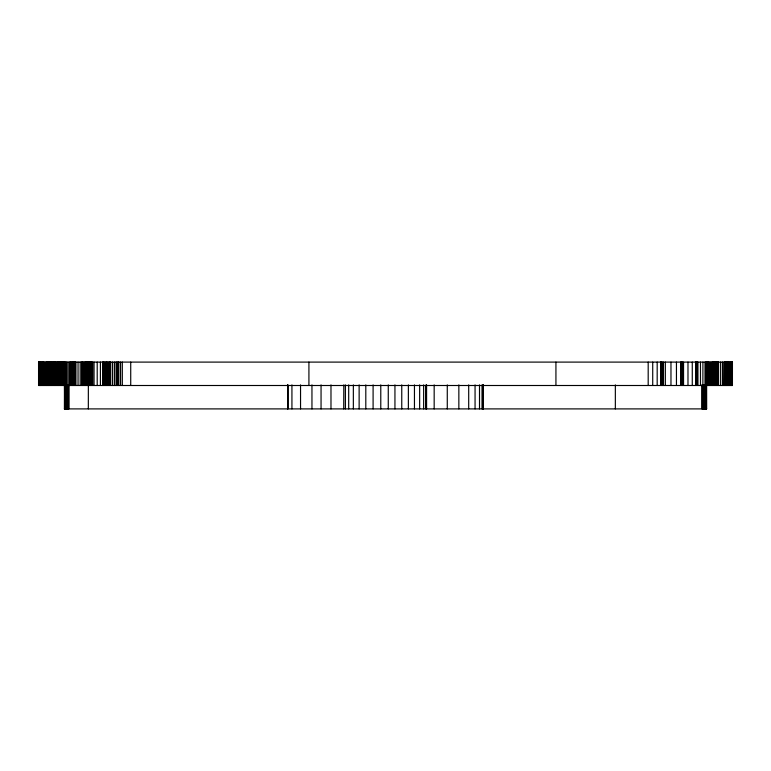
<?xml version="1.0" encoding="UTF-8"?>
<svg xmlns="http://www.w3.org/2000/svg" width="771" height="771" viewBox="0 0 771 771"><rect width="100%" height="100%" fill="white"/><g stroke="black" fill="none" stroke-linecap="round" stroke-linejoin="round"><path stroke-width="1.16" d="M64.359 408.9L706.641 408.9M732.354 362.1L732.248 385.5M732.18 362.1L732.142 385.5M731.968 362.1L731.997 385.5M731.785 362.1L731.785 385.5M731.602 362.1L731.602 385.5M731.39 362.1L731.39 385.5M731.245 362.1L731.245 385.5M731.091 362.1L731.091 385.5M730.937 362.1L730.85 385.5M730.629 385.5L730.648 362.1L730.523 385.5M730.359 362.1L730.436 385.5M729.752 362.1L729.752 385.5M729.038 362.1L729.038 385.5M728.248 385.5L728.248 362.1L728.113 385.5M727.93 362.1L728.026 385.5M727.843 362.1L727.737 385.5M727.641 362.1L727.641 385.5M727.323 362.1L727.323 385.5M726.976 362.1L726.976 385.5M726.619 362.1L726.619 385.5M726.494 362.1L726.494 385.5M726.388 362.1L726.388 385.5M726.272 362.1L726.272 385.5M725.781 362.1L725.781 385.5M725.222 362.1L725.222 385.5M724.644 362.1L724.644 385.5M724.48 362.1L724.48 385.5M724.355 362.1L724.229 385.5M724.191 362.1L724.133 385.5M722.533 362.1L722.533 385.5M720.625 362.1L720.625 385.5M718.572 362.1L718.572 385.5M718.273 385.5L718.273 362.1L718.1 385.5M717.772 362.1L717.772 385.5M717.406 362.1L717.406 385.5M717.04 362.1L717.04 385.5M716.712 362.1L716.712 385.5M716.375 362.1L716.375 385.5M716.037 362.1L716.037 385.5M715.922 362.1L715.922 385.5M715.835 362.1L715.748 385.5M715.498 362.1L715.498 385.5M715.237 362.1L715.237 385.5M714.968 362.1L714.968 385.5M714.669 362.1L714.669 385.5M714.37 362.1L714.37 385.5M714.062 362.1L714.062 385.5M713.57 362.1L713.57 385.5M713.05 362.1L713.05 385.5M712.529 362.1L712.529 385.5M712.356 362.1L712.452 385.5M711.354 362.1L711.354 385.5M710.226 362.1L710.226 385.5M709.069 362.1L709.069 385.5M708.694 362.1L708.694 385.5M708.443 362.1L708.443 385.5M708.202 362.1L708.202 385.5M707.903 362.1L707.903 385.5M707.595 362.1L707.595 385.5M707.296 362.1L707.296 385.5M707.161 362.1L707.055 385.5M706.959 362.1L706.959 385.5M706.631 384.902L706.602 408.9M706.371 362.1L706.477 408.9M706.294 384.902L706.332 408.9M706.063 384.902L706.188 408.9M705.918 384.902L705.918 408.9M705.86 384.902L705.86 408.9M705.696 362.1L705.677 408.9M705.475 384.902L705.475 408.9M705.253 408.9L705.253 384.902L705.089 408.9M705.012 362.1L704.973 408.9M704.848 384.902L704.848 408.9M704.742 384.902L704.636 408.9M704.53 384.902L704.53 408.9M704.395 384.902L704.395 408.9M704.241 384.902L704.241 408.9M704.096 384.902L703.971 408.9M703.846 384.902L703.846 408.9M703.73 384.902L703.73 408.9M703.538 384.902L703.538 408.9M703.354 384.902L703.354 408.9M703.162 384.902L703.162 408.9M703.036 384.902L703.036 408.9M702.911 362.1L702.844 408.9M702.603 384.902L702.603 408.9M702.285 384.902L702.285 408.9M701.967 384.902L701.967 408.9M700.463 362.1L700.463 385.5M697.948 362.1L697.948 385.5M697.206 362.1L697.206 385.5M696.839 362.1L696.839 385.5M696.473 362.1L696.473 385.5M696.213 362.1L696.213 385.5M695.962 362.1L695.962 385.5M695.721 362.1L695.721 385.5M692.271 362.1L692.271 385.5M687.983 362.1L687.983 385.5M683.549 362.1L683.549 385.5M682.393 362.1L682.393 385.5M681.969 362.1L681.969 385.5M681.554 362.1L681.554 385.5M681.285 362.1L681.285 385.5M681.044 362.1L681.044 385.5M680.812 362.1L680.812 385.5M676.446 362.1L676.446 385.5M670.972 362.1L670.972 385.5M665.344 362.1L665.344 385.5M663.474 362.1L663.474 385.5M662.501 362.1L662.501 385.5M661.528 362.1L661.528 385.5M661.171 362.1L661.171 385.5M660.959 362.1L660.959 385.5M660.757 362.1L660.757 385.5M657.181 362.1L657.181 385.5M652.719 362.1L652.719 385.5M648.189 362.1L648.189 385.5M615.345 384.902L615.345 408.9M555.93 362.1L555.93 385.5M483.35 384.902L483.35 408.9M483.244 384.902L483.186 408.9M482.868 384.902L482.868 408.9M482.02 384.902L482.02 408.9M479.504 384.902L479.504 408.9M475.061 384.902L475.061 408.9M468.701 384.902L468.701 408.9M458.851 384.902L458.851 408.9M447.276 384.902L447.276 408.9M434.169 384.902L434.169 408.9M426.585 384.902L426.585 408.9M423.626 384.902L423.626 408.9M419.646 384.902L419.646 408.9M414.451 384.902L414.451 408.9M408.37 384.902L408.37 408.9M401.758 384.902L401.758 408.9M394.945 384.902L394.945 408.9M388.266 384.902L388.266 408.9M380.778 384.902L380.778 408.9M373.097 384.902L373.097 408.9M365.801 384.902L365.801 408.9M359.132 384.902L359.132 408.9M353.349 384.902L353.349 408.9M348.694 384.902L348.694 408.9M345.398 384.902L345.398 408.9M343.818 384.902L343.721 408.9M330.981 384.902L330.981 408.9M321.054 384.902L321.054 408.9M311.956 384.902L311.956 408.9M308.92 362.1L308.92 385.5M300.545 384.902L300.545 408.9M291.93 384.902L291.93 408.9M287.969 384.902L287.969 408.9M287.622 384.902L287.66 408.9M287.622 384.902L287.602 408.9M130.723 362.1L130.723 385.5M122.319 362.1L122.319 385.5M120.555 362.1L120.555 385.5M118.801 362.1L118.801 385.5M118.435 362.1L118.435 385.5M117.761 362.1L117.761 385.5M116.903 362.1L116.903 385.5M116.055 362.1L116.055 385.5M114.407 362.1L114.407 385.5M112.537 362.1L112.537 385.5M110.687 362.1L110.687 385.5M110.128 362.1L110.128 385.5M109.916 362.1L109.916 385.5M109.704 362.1L109.704 385.5M108.904 362.1L108.904 385.5M107.93 362.1L107.93 385.5M106.957 362.1L106.957 385.5M106.735 362.1L106.735 385.5M106.013 362.1L106.013 385.5M105.078 362.1L105.078 385.5M104.143 362.1L104.143 385.5M103.661 362.1L103.661 385.5M103.304 362.1L103.304 385.5M102.957 362.1L102.957 385.5M102.88 362.1L102.88 385.5M100.403 362.1L100.403 385.5M97.204 362.1L97.204 385.5M94.052 362.1L94.052 385.5M92.713 362.1L92.713 385.5M91.942 362.1L91.942 385.5M91.171 362.1L91.171 385.5M90.978 362.1L90.978 385.5M90.795 362.1L90.795 385.5M90.544 362.1L90.544 385.5M90.294 362.1L90.294 385.5M90.053 362.1L90.053 385.5M89.822 362.1L89.822 385.5M89.59 362.1L89.59 385.5M89.214 362.1L89.214 385.5M88.79 362.1L88.79 385.5M88.376 362.1L88.328 408.9M88.27 362.1L88.27 385.5M87.759 362.1L87.759 385.5M87.065 362.1L87.065 385.5M86.381 362.1L86.381 385.5M86.198 362.1L86.198 385.5M85.947 362.1L85.947 385.5M85.61 362.1L85.61 385.5M85.273 362.1L85.273 385.5M84.521 362.1L84.521 385.5M83.615 362.1L83.615 385.5M82.709 362.1L82.709 385.5M82.458 362.1L82.458 385.5M82.285 362.1L82.285 385.5M82.054 362.1L82.054 385.5M81.822 362.1L81.822 385.5M80.194 362.1L80.194 385.5M78.044 362.1L78.044 385.5M75.934 362.1L75.934 385.5M75.327 362.1L75.327 385.5M75.153 362.1L75.153 385.5M74.903 362.1L74.903 385.5M74.662 362.1L74.662 385.5M74.334 362.1L74.334 385.5M73.968 362.1L73.968 385.5M73.602 362.1L73.602 385.5M73.486 362.1L73.486 385.5M73.226 362.1L73.226 385.5M72.85 362.1L72.85 385.5M72.474 362.1L72.474 385.5M72.358 362.1L72.358 385.5M71.876 362.1L71.876 385.5M71.173 362.1L71.173 385.5M70.469 362.1L70.469 385.5M70.248 362.1L70.248 385.5M69.284 362.1L69.284 385.5M68.908 384.902L68.908 408.9M68.59 384.902L68.59 408.9M68.282 384.902L68.282 408.9M68.118 384.902L68.118 408.9M67.896 362.1L67.925 408.9M67.761 384.902L67.761 408.9M67.578 384.902L67.578 408.9M67.395 384.902L67.308 408.9M67.106 384.902L67.222 408.9M66.99 384.902L66.99 408.9M66.846 384.902L66.846 408.9M66.701 384.902L66.701 408.9M66.528 362.1L66.547 408.9M66.316 384.902L66.422 408.9M66.219 384.902L66.219 408.9M66.104 384.902L65.978 408.9M65.863 384.902L65.805 408.9M65.66 384.902L65.66 408.9M65.631 362.1L65.631 385.5M65.448 384.902L65.448 408.9M65.246 384.902L65.246 408.9M65.149 384.902L65.034 408.9M64.947 362.1L64.889 408.9M64.764 384.902L64.706 408.9L64.513 384.902M64.456 384.902L64.417 408.9M64.282 362.1L64.282 385.5M63.993 362.1L63.887 385.5L63.791 362.1M63.492 362.1L63.492 385.5M63.087 362.1L63.087 385.5M62.692 362.1L62.692 385.5M62.239 362.1L62.239 385.5M61.747 362.1L61.747 385.5M61.266 362.1L61.266 385.5M61.102 362.1L61.102 385.5M60.668 362.1L60.668 385.5M60.022 362.1L60.022 385.5M59.377 362.1L59.377 385.5M59.03 362.1L59.03 385.5M58.818 362.1L58.818 385.5M58.625 362.1L58.625 385.5M58.548 362.1L58.548 385.5M58.345 362.1L58.345 385.5M58.037 362.1L58.037 385.5M57.623 362.1L57.729 385.5M57.517 362.1L57.449 385.5M56.958 362.1L56.958 385.5M56.235 362.1L56.235 385.5M55.522 362.1L55.522 385.5M55.03 362.1L55.03 385.5M54.789 362.1L54.789 385.5M54.452 362.1L54.452 385.5M54.124 362.1L54.124 385.5M53.536 362.1L53.536 385.5M52.813 362.1L52.813 385.5M52.1 362.1L52.1 385.5M51.744 362.1L51.821 385.5M51.445 362.1L51.445 385.5M50.982 362.1L50.982 385.5M50.539 362.1L50.539 385.5M50.211 362.1L50.211 385.5M49.97 362.1L49.97 385.5M49.72 362.1L49.623 385.5M49.44 362.1L49.44 385.5M49.132 362.1L49.132 385.5M48.833 362.1L48.833 385.5M48.718 362.1L48.66 385.5M48.554 362.1L48.554 385.5M48.448 362.1L48.448 385.5M48.091 362.1L48.091 385.5M47.58 362.1L47.58 385.5M47.07 362.1L47.07 385.5M46.858 362.1L46.858 385.5M46.79 362.1L46.703 385.5M46.578 362.1L46.578 385.5M46.453 362.1L46.453 385.5M45.759 362.1L45.759 385.5M44.718 362.1L44.718 385.5M43.745 362.1L43.745 385.5M43.359 362.1L43.359 385.5M43.311 362.1L43.205 385.5M43.109 362.1L43.022 385.5M42.935 362.1L42.839 385.5M42.338 362.1L42.338 385.5M41.586 362.1L41.586 385.5M40.911 362.1L40.911 385.5M40.603 362.1L40.603 385.5M40.429 362.1L40.516 385.5M40.343 362.1L40.381 385.5M40.159 362.1L40.159 385.5M39.87 362.1L39.87 385.5M39.504 362.1L39.61 385.5M39.408 362.1L39.408 385.5M39.244 362.1L39.244 385.5M39.09 362.1L38.993 385.5M38.887 362.1L38.926 385.5M38.656 362.1L38.666 385.5M732.431 362.1L38.56 362.1L38.56 385.5L732.431 385.5L732.44 362.1M426.093 408.9L426.093 384.902L426.055 408.9M55.213 385.5L55.213 362.1L55.117 385.5"/></g></svg>
